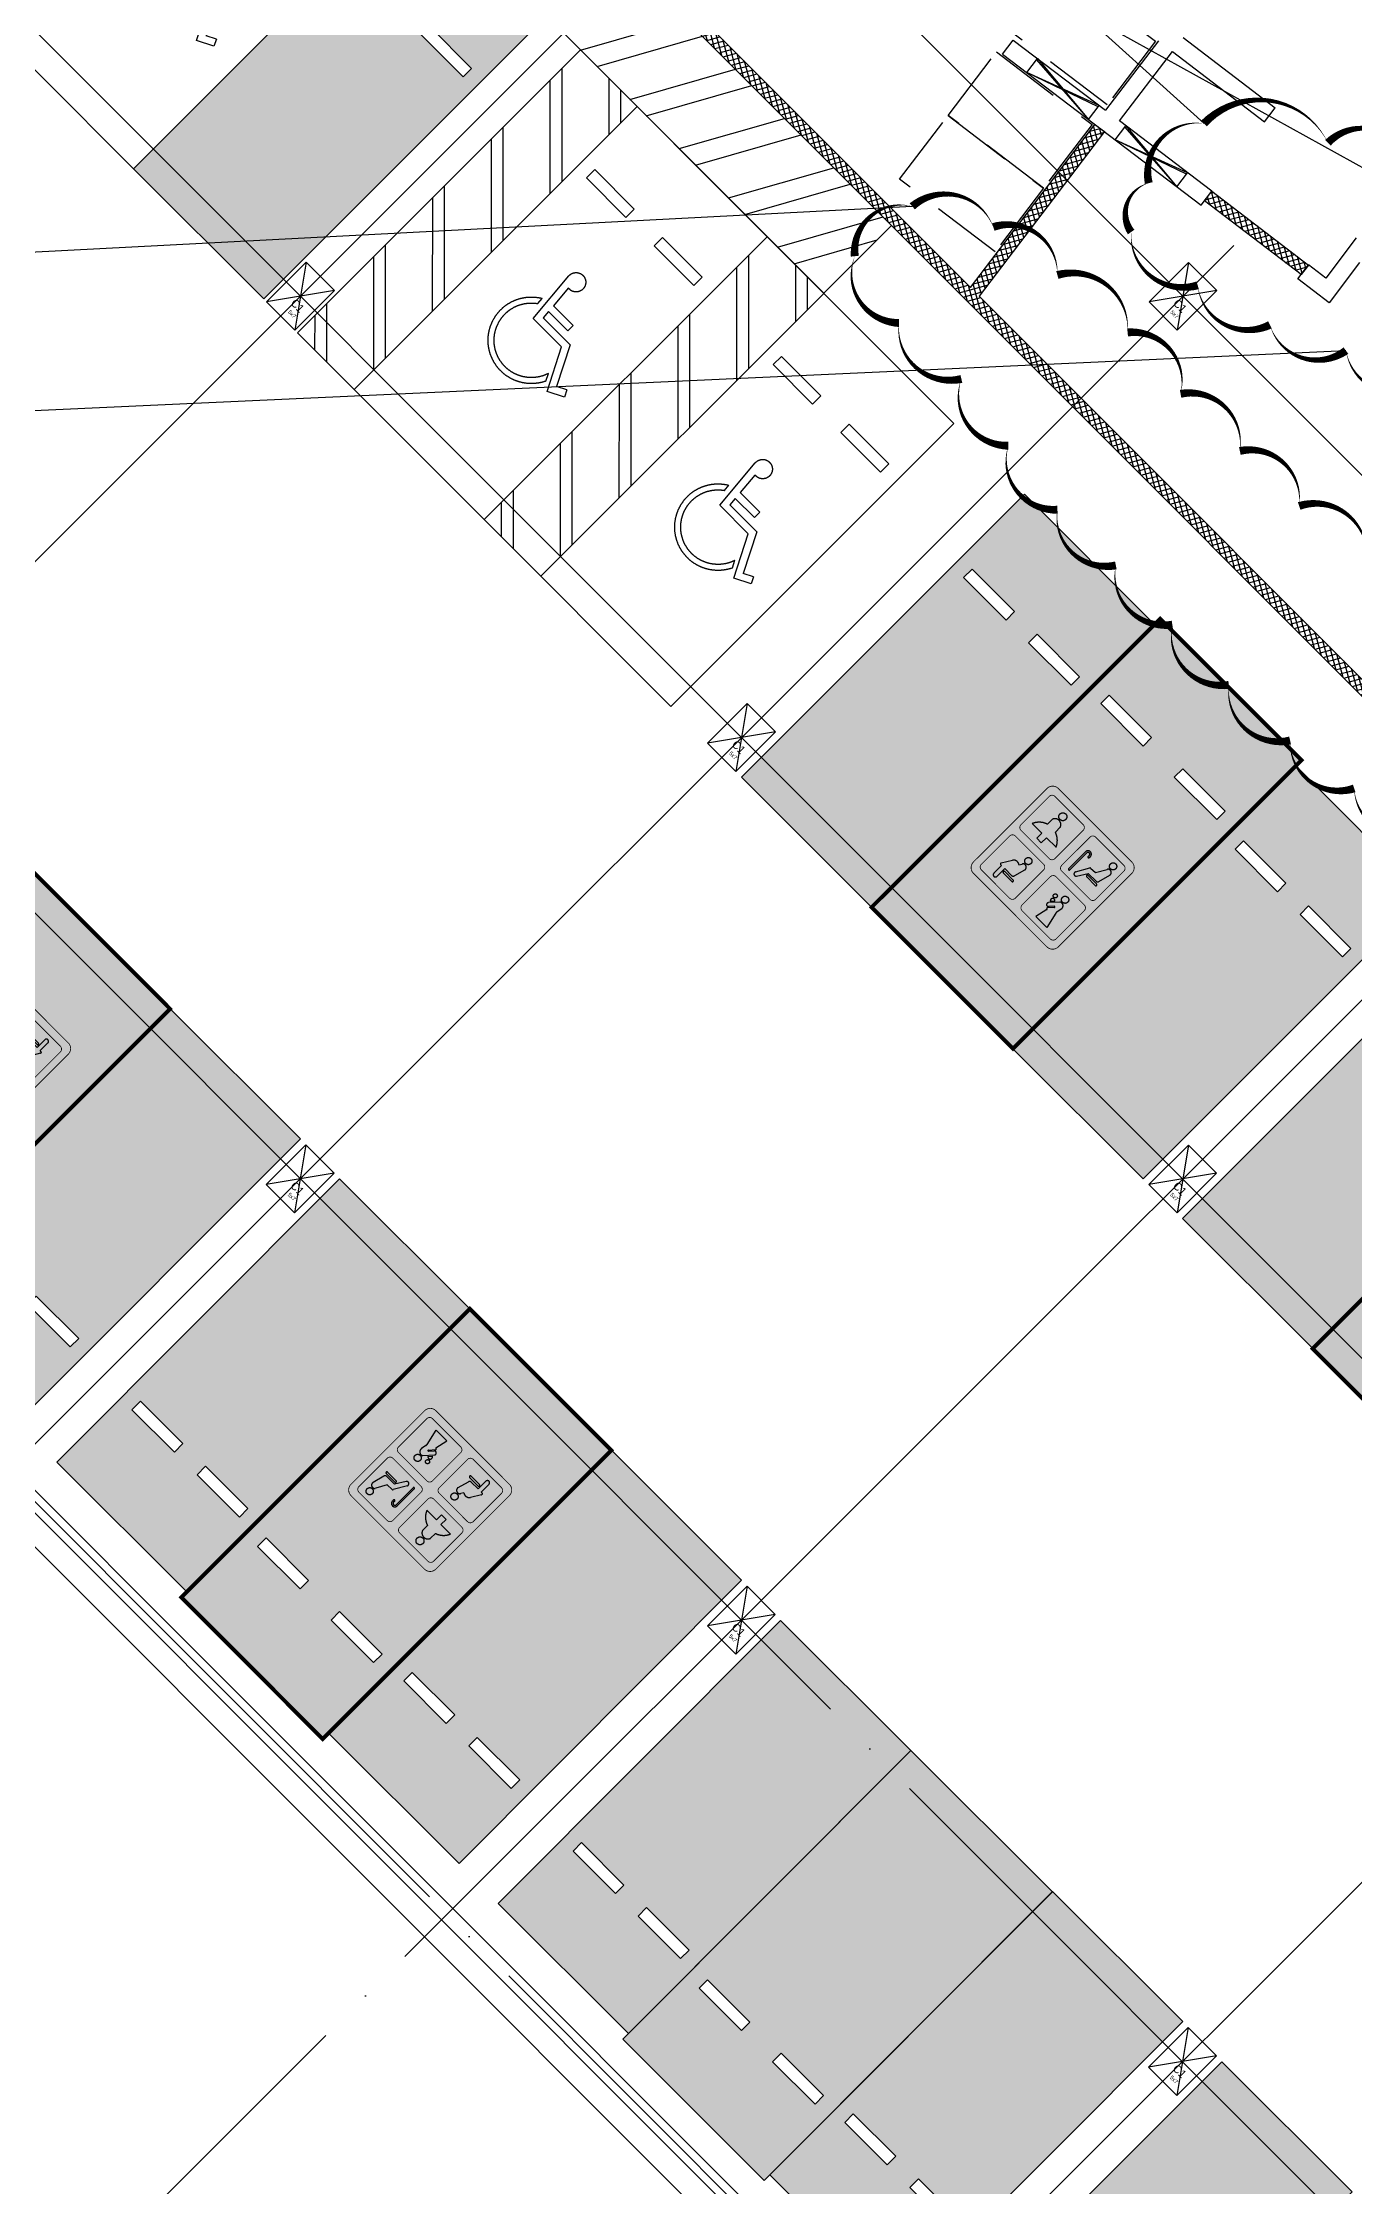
# Model space of a CAD drawing. Header units: millimetres. Extents: x -21000 to 567700, y 435000 to 850800.
# Drawn here: x 187842 to 204234, y 603573 to 630359 of the extents above; entities that cross this region are included whole.
import ezdxf
from ezdxf.xclip import XClip

# ---------------------------------------------------------------- set-up
doc = ezdxf.new("R2010")
doc.units = ezdxf.units.MM
doc.header["$LTSCALE"] = 700
doc.header["$XCLIPFRAME"] = 2
doc.linetypes.add('AB_Pbase$0$주차장기둥$0$CEN', pattern=[62, 60, -1, 0, -1])
doc.linetypes.add('HIDDEN', pattern=[9.525, 6.35, -3.175])
doc.layers.get('0').update_dxf_attribs({"color": 2})
doc.layers.get('Defpoints').update_dxf_attribs({"color": 171})
doc.layers.add('AB_Pbase$0$252', color=252, linetype='Continuous', plot=False)
doc.layers.add('AB_Pbase$0$주차장기둥$0$DEFPOINT', color=247, linetype='Continuous', plot=False)
for name, color, linetype in [('AB_Pbase$0$ELE8', 8, 'Continuous'), ('AB_Pbase$0$FIN', 6, 'Continuous'), ('AB_Pbase$0$WAL', 3, 'Continuous'), ('AB_Pbase$0$경량벽체 세대창고', 4, 'HIDDEN'), ('AB_Pbase$0$경량벽체 세대창고 모듈', 4, 'HIDDEN'), ('AB_Pbase$0$주차-sol', 254, 'Continuous'), ('AB_Pbase$0$주차-여행', 221, 'Continuous'), ('AB_Pbase$0$주차-일반', 9, 'Continuous'), ('AB_Pbase$0$주차-장애인', 8, 'Continuous'), ('AB_Pbase$0$주차-확장', 7, 'Continuous'), ('AB_Pbase$0$주차장기둥$0$CEN_P', 244, 'AB_Pbase$0$주차장기둥$0$CEN')]:
    doc.layers.add(name, color=color, linetype=linetype)
doc.styles.add('AB_Pbase$0$주차장기둥$0$맑은 고딕', font='')
doc.styles.get('AB_Pbase$0$주차장기둥$0$맑은 고딕').set_extended_font_data('Dotum')

# ---------------------------------------------------------------- blocks, each defined once
blk = doc.blocks.new('AB_Pbase$0$CON-104-B2F')
for p, q in [((13340, -13030), (14790, -13030)), ((14790, -13250), (14790, -13030)), ((13120, -13250), (13120, -14340)), ((13340, -13250), (14790, -13250)), ((13340, -14340), (13340, -13250)), ((16580, -13710), (16580, -14340)), ((16800, -13930), (16800, -14560)), ((11670, -14340), (13120, -14340)), ((11670, -14560), (11670, -14340)), ((14790, -14340), (13340, -14340)), ((14790, -14560), (14790, -14340)), ((16310, -14560), (16310, -14340)), ((16580, -14340), (16310, -14340)), ((11670, -14560), (14790, -14560)), ((16800, -14560), (16310, -14560))]:
    blk.add_line(p, q)
at = {"layer": 'Defpoints'}
for p, q in [((12050, -14560), (12050, -14340)), ((13020, -14340), (12050, -14560)), ((12050, -14340), (13020, -14560)), ((13020, -14560), (13020, -14340)), ((13440, -14560), (13440, -14340)), ((14410, -14340), (13440, -14560)), ((13440, -14340), (14410, -14560)), ((14410, -14560), (14410, -14340))]:
    blk.add_line(p, q, dxfattribs=at)
blk = doc.blocks.new('AB_Pbase$0$CON-104-B1F')
at = {"layer": 'Defpoints'}
for p, q in [((12050, -14560), (12050, -14360)), ((13020, -14360), (12050, -14560)), ((12050, -14360), (13020, -14560)), ((13020, -14560), (13020, -14360)), ((13440, -14560), (13440, -14360)), ((14410, -14360), (13440, -14560)), ((13440, -14360), (14410, -14560)), ((14410, -14560), (14410, -14360))]:
    blk.add_line(p, q, dxfattribs=at)
blk.add_blockref('AB_Pbase$0$CON-104-B2F', (0, 0))
blk = doc.blocks.new('AB_Pbase$0$지하1층 동골조')
at = {"rotation": 322.7001034465601}
blk.add_blockref('AB_Pbase$0$CON-104-B1F', (52434, 8909), dxfattribs=at)
blk = doc.blocks.new('AB_Pbase$0$세대창고')
at = {"layer": 'AB_Pbase$0$경량벽체 세대창고', "ltscale": 0.2}
blk.add_lwpolyline([(-290837, 78445), (-291837, 78445), (-291837, 79945), (-290837, 79945)], close=True, dxfattribs=at)
blk = doc.blocks.new('AB_Pbase$0$0228_REV.')
at = {"layer": 'AB_Pbase$0$경량벽체 세대창고 모듈'}
for p, rotation in [((164663, 339760), 232.7001034614984), ((163869, 338718), 232.7001034614982), ((163263, 337922), 232.7001034614982)]:
    blk.add_blockref('AB_Pbase$0$세대창고', p, dxfattribs=dict(at, rotation=rotation))
blk = doc.blocks.new('AB_Pbase$0$AB_Pbase_지하1층_골조')
for p, q in [((270667, 528593), (162524, 636793)), ((270700, 528984), (162924, 636818))]:
    blk.add_line(p, q)
blk = doc.blocks.new('AB_Pbase$0$주차장기둥$0$cen 2bl 지하')
at = {"layer": 'AB_Pbase$0$주차장기둥$0$CEN_P', "color": 54}
for p, q in [((-91770, 92298), (-111581, 23278)), ((-84273, 90146), (-104084, 21126)), ((-130483, 82129), (39239, 33413)), ((-112160, 77806), (-126575, 27582)), ((-104662, 75654), (-119078, 25430)), ((-132635, 74631), (37087, 25916)), ((-140574, 68795), (34935, 18418)), ((-143820, 64317), (33501, 13420))]:
    blk.add_line(p, q, dxfattribs=at)
at = {"layer": 'AB_Pbase$0$주차장기둥$0$CEN_P', "color": 5}
blk.add_line((-127186, 77283), (119274, 77283), dxfattribs=at)
blk = doc.blocks.new('AB_Pbase$0$주차장기둥$0$p기둥 5x7')
blk.add_lwpolyline([(-250, 350), (250, 350), (250, -350), (-250, -350)], close=True)
at = {"layer": 'AB_Pbase$0$주차장기둥$0$DEFPOINT'}
for p, q in [((250, 350), (-250, -350)), ((-250, 350), (250, -350))]:
    blk.add_line(p, q, dxfattribs=at)
at = {"layer": 'AB_Pbase$0$주차장기둥$0$DEFPOINT', "color": 6, "style": 'AB_Pbase$0$주차장기둥$0$맑은 고딕'}
for s, height, p in [('C1', 100, (-24, -160)), ('5x7', 50, (29, -259))]:
    blk.add_text(s, height=height, rotation=0, dxfattribs=at).set_placement(p)
blk = doc.blocks.new('AB_Pbase$0$주차장기둥')
for name, p, rotation in [('AB_Pbase$0$주차장기둥$0$cen 2bl 지하', (36992, -11667), 1.99999810188403), ('AB_Pbase$0$주차장기둥$0$p기둥 5x7', (-70465, 59415), 345.9848215677913), ('AB_Pbase$0$주차장기둥$0$p기둥 5x7', (-79922, 53736), 345.9848215677913), ('AB_Pbase$0$주차장기둥$0$p기둥 5x7', (-72354, 51847), 345.9848215677913), ('AB_Pbase$0$주차장기둥$0$p기둥 5x7', (-64786, 49958), 345.9848215677913), ('AB_Pbase$0$주차장기둥$0$p기둥 5x7', (-74243, 44279), 345.9848215677913), ('AB_Pbase$0$주차장기둥$0$p기둥 5x7', (-66675, 42390), 345.9848215677913), ('AB_Pbase$0$주차장기둥$0$p기둥 5x7', (-59107, 40501), 345.9848215677913)]:
    blk.add_blockref(name, p, dxfattribs=dict(rotation=rotation))
blk = doc.blocks.new('AB_Pbase$0$주차일반')
at = {"layer": 'AB_Pbase$0$주차-sol'}
h = blk.add_hatch(color=254, dxfattribs=at)
h.dxf.hatch_style = 1
h.paths.add_polyline_path([(0, 0), (-2300, 0), (-2300, -5000), (0, -5000)])
h.paths.add_polyline_path([(-200, -3725), (-200, -3875), (-950, -3875), (-950, -3725)], flags=16)
h.paths.add_polyline_path([(-1350, -3725), (-1350, -3875), (-2100, -3875), (-2100, -3725)], flags=16)
at = {"layer": 'AB_Pbase$0$주차-일반', "color": 6}
for points in [[(0, 0), (0, -5000), (-2300, -5000), (-2300, 0)], [(-1350, -3875), (-1350, -3725), (-2100, -3725), (-2100, -3875)], [(-950, -3875), (-950, -3725), (-200, -3725), (-200, -3875)]]:
    blk.add_lwpolyline(points, close=True, dxfattribs=at)
blk = doc.blocks.new('AB_Pbase$0$C2FA95CCC')
at = {"layer": 'AB_Pbase$0$주차-장애인'}
for p, q in [((2592, 5000), (2300, 4708)), ((2800, 5000), (2300, 4500)), ((3300, 4668), (2300, 3668)), ((3300, 4460), (2300, 3460)), ((3300, 3628), (2300, 2628)), ((3300, 3421), (2300, 2421)), ((1272, 2788), (1303, 2785)), ((1303, 2785), (1278, 2500)), ((1347, 2209), (1407, 2898)), ((1278, 2500), (930, 2500)), ((930, 2500), (930, 2407)), ((1435, 2381), (1442, 2466)), ((3300, 2589), (2300, 1589)), ((785, 2303), (536, 1815)), ((577, 1689), (842, 2209)), ((1261, 2303), (785, 2303)), ((842, 2209), (1347, 2209)), ((930, 2407), (1270, 2407)), ((1270, 2407), (1261, 2303)), ((3300, 2381), (2300, 1381)), ((415, 1877), (373, 1793)), ((415, 1877), (536, 1815)), ((373, 1793), (577, 1689)), ((679, 1768), (725, 1857)), ((3300, 1549), (2300, 549)), ((3300, 1341), (2300, 341)), ((3300, 509), (2791, 0)), ((3300, 301), (2999, 0))]:
    blk.add_line(p, q, dxfattribs=at)
at = {"layer": 'AB_Pbase$0$주차-장애인', "color": 6}
for p, q in [((2300, 0), (2300, 5000)), ((918, 4069), (218, 4069)), ((218, 4069), (218, 3922)), ((918, 4069), (918, 3922)), ((1418, 4069), (2118, 4069)), ((1418, 4069), (1418, 3922)), ((2118, 4069), (2118, 3922)), ((918, 3922), (218, 3922)), ((1418, 3922), (2118, 3922))]:
    blk.add_line(p, q, dxfattribs=at)
blk.add_lwpolyline([(3300, 0), (3300, 0), (3300, 5000), (0, 5000), (0, 0), (3300, 0)], dxfattribs=at)
at = {"layer": 'AB_Pbase$0$주차-장애인'}
for centre, radius, start, end in [((1286, 2908), 121, 355, 265), ((1168, 2000), 541, 205.4276, 59.4924), ((1168, 2000), 466, 197.9259, 55)]:
    blk.add_arc(centre, radius, start, end, dxfattribs=at)
blk = doc.blocks.new('AB_Pbase$0$주차확장')
at = {"layer": 'AB_Pbase$0$주차-sol'}
h = blk.add_hatch(color=252, dxfattribs=at)
h.paths.add_polyline_path([(1525, -3825), (2275, -3825), (2275, -3975), (1525, -3975)], flags=16)
edge = h.paths.add_edge_path()
edge.add_line((0, -5100), (2500, -5100))
edge.add_line((2500, -5100), (2500, 0))
edge.add_line((2500, 0), (0, 0))
edge.add_line((0, 0), (0, -5100))
h.paths.add_polyline_path([(225, -3975), (225, -3825), (975, -3825), (975, -3975)])
at = {"layer": 'AB_Pbase$0$주차-확장'}
blk.add_lwpolyline([(0, 0), (0, -5100), (2500, -5100), (2500, 0)], close=True, dxfattribs=at)
at = {"layer": 'AB_Pbase$0$주차-확장', "ltscale": 600}
for points in [[(975, -3975), (975, -3825), (225, -3825), (225, -3975)], [(1525, -3975), (1525, -3825), (2275, -3825), (2275, -3975)]]:
    blk.add_lwpolyline(points, close=True, dxfattribs=at)
blk = doc.blocks.new('AB_Pbase$0$AB_Pbase-C1BCB056C')
at = {"layer": 'AB_Pbase$0$주차-여행'}
h = blk.add_hatch(color=170, dxfattribs=at)
h.dxf.hatch_style = 1
edge = h.paths.add_edge_path()
edge.add_line((105, 5), (1405, 5))
edge.add_arc((1405, 105), 100, 270, 360)
edge.add_line((1505, 105), (1505, 1405))
edge.add_arc((1405, 1405), 100, 0, 90)
edge.add_line((1405, 1505), (105, 1505))
edge.add_arc((105, 1405), 100, 90, 180)
edge.add_line((5, 1405), (5, 105))
edge.add_arc((105, 105), 100, 180, 270)
h = blk.add_hatch(color=255, dxfattribs=at)
h.dxf.hatch_style = 1
h.paths.add_polyline_path([(465, 1094), (465, 1180, 0.714286), (325, 1180), (325, 1094, 0.219224), (185, 965), (355, 965), (355, 875), (435, 875), (435, 965), (605, 965, 0.219224)])
h.paths.add_polyline_path([(445, 1295, 1), (345, 1295, 1)])
h.paths.add_polyline_path([(905, 1187), (905, 887, 1), (925, 887), (925, 1187, -1), (970, 1187), (970, 1167, 1), (990, 1167), (990, 1187, 1)])
h.paths.add_polyline_path([(1323, 1301, 1), (1233, 1301, 1)])
h.paths.add_polyline_path([(1326, 1193, 0.878579), (1252, 1222), (1178, 1090), (1094, 1086, 0.258599), (1086, 1081), (994, 920, 0.979199), (1041, 893), (1120, 1020), (1258, 1020, 0.342105), (1287, 1042)])
h.paths.add_polyline_path([(1288, 1000), (1138, 1000, 1), (1138, 975), (1288, 975, 1)], flags=17)
h.paths.add_polyline_path([(437, 598, 1), (527, 598, 1)])
h.paths.add_polyline_path([(528, 486, 0.88788), (453, 517), (433, 482, 0.415611), (332, 466), (259, 343, 0.192889), (258, 335, 0.480795), (267, 323), (285, 323), (285, 186, 1), (340, 186), (340, 323), (460, 323, 0.335846), (488, 345)])
h.paths.add_polyline_path([(516, 297), (366, 297, 1), (366, 272), (516, 272, 1)], flags=17)
h.paths.add_polyline_path([(1053, 529, 1), (1002, 529, 1)])
h.paths.add_polyline_path([(1071, 480, 1.194973), (1032, 437)])
h.paths.add_polyline_path([(1196, 466, 0.70337), (1123, 516), (1027, 409, 1), (1064, 375), (1111, 428, -1), (1122, 418), (1063, 351, 0.482877), (1064, 343), (1073, 339, -0.332101), (1075, 333), (1040, 174), (1231, 174), (1185, 381, -0.096684), (1185, 402)])
h.paths.add_polyline_path([(1194, 582, 1), (1104, 582, 1)])
at = {"layer": 'AB_Pbase$0$주차-여행', "color": 255}
for p, q in [((325, 1180), (325, 1094)), ((465, 1180), (465, 1094)), ((905, 887), (905, 1187)), ((925, 887), (925, 1187)), ((970, 1167), (970, 1187)), ((990, 1167), (990, 1187)), ((994, 920), (1086, 1081)), ((1094, 1086), (1178, 1090)), ((1178, 1090), (1252, 1222)), ((1287, 1042), (1326, 1193)), ((355, 965), (185, 965)), ((355, 965), (355, 875)), ((435, 875), (355, 875)), ((605, 965), (435, 965)), ((435, 965), (435, 875)), ((1041, 893), (1120, 1020)), ((1120, 1020), (1258, 1020)), ((1138, 1000), (1288, 1000)), ((1138, 975), (1288, 975)), ((257, 333), (257, 338)), ((259, 343), (332, 466)), ((267, 323), (285, 323)), ((285, 323), (285, 186)), ((340, 323), (460, 323)), ((340, 323), (340, 186)), ((366, 297), (516, 297)), ((366, 272), (516, 272)), ((433, 482), (453, 517)), ((528, 486), (488, 345)), ((1123, 516), (1027, 409)), ((1071, 480), (1032, 437)), ((1075, 333), (1040, 174)), ((1122, 418), (1063, 351)), ((1111, 428), (1064, 375)), ((1073, 339), (1064, 343)), ((1185, 402), (1196, 466)), ((1185, 381), (1231, 174)), ((1231, 174), (1040, 174))]:
    blk.add_line(p, q, dxfattribs=at)
at = {"layer": 'AB_Pbase$0$주차-여행', "color": 255, "const_width": 10}
for points in [[(105, 5), (1405, 5, 0.414214), (1505, 105), (1505, 1405, 0.414214), (1405, 1505), (105, 1505, 0.414214), (5, 1405), (5, 105, 0.414214)], [(145, 805), (645, 805, 0.414214), (695, 855), (695, 1355, 0.414214), (645, 1405), (145, 1405, 0.414214), (95, 1355), (95, 855, 0.414214)], [(865, 805), (1365, 805, 0.414214), (1415, 855), (1415, 1355, 0.414214), (1365, 1405), (865, 1405, 0.414214), (815, 1355), (815, 855, 0.414214)], [(145, 105), (645, 105, 0.414214), (695, 155), (695, 655, 0.414214), (645, 705), (145, 705, 0.414214), (95, 655), (95, 155, 0.414214)], [(865, 105), (1365, 105, 0.414214), (1415, 155), (1415, 655, 0.414214), (1365, 705), (865, 705, 0.414214), (815, 655), (815, 155, 0.414214)]]:
    blk.add_lwpolyline(points, format="xyb", close=True, dxfattribs=at)
at = {"layer": 'AB_Pbase$0$주차-여행', "color": 255}
for centre, radius in [((395, 1295), 50), ((1278, 1301), 45), ((482, 598), 45), ((1028, 529), 25.7), ((1149, 582), 45)]:
    blk.add_circle(centre, radius, dxfattribs=at)
for centre, radius, start, end in [((395, 877), 227, 107.9202, 157.3801), ((395, 1156), 74, 18.9246, 161.0754), ((395, 877), 227, 22.6199, 72.0798), ((948, 1187), 42.5, 0, 180), ((948, 1187), 22.5, 0, 180), ((980, 1167), 10, 180, 0), ((1094, 1076), 10, 92.4323, 150.4282), ((1287, 1203), 40, 345.5444, 150.7519), ((915, 887), 10, 180, 0), ((1018, 907), 27, 150.4282, 328.0196), ((1138, 987), 12.5, 90, 270), ((1258, 1050), 30, 270, 345.5444), ((1288, 987), 12.5, 270, 90), ((489, 497), 41, 344.2578, 150.6627), ((267, 338), 10, 149.0416, 180), ((267, 333), 10, 180, 270), ((391, 424), 72.3, 54.3449, 144.618), ((366, 284), 12.5, 90, 270), ((460, 353), 30, 270, 344.2578), ((516, 284), 12.5, 270, 90), ((1048, 462), 29, 37.898, 238.2024), ((1046, 392), 25, 138.0502, 318.0502), ((1066, 348), 5, 138.0502, 241.1496), ((1070, 334), 5, 347.664, 61.1496), ((1117, 423), 7.5, 318.0502, 138.0502), ((1151, 478), 46.8, 345.409, 125.8947), ((1239, 393), 55, 170.2464, 192.336), ((312, 186), 27.5, 180, 0)]:
    blk.add_arc(centre, radius, start, end, dxfattribs=at)
blk = doc.blocks.new('AB_Pbase$0$AB_Pbase-여행주차_')
at = {"layer": 'AB_Pbase$0$주차-sol'}
h = blk.add_hatch(color=252, dxfattribs=at)
h.paths.add_polyline_path([(54378012, -70102334), (54378012, -70097234), (54375512, -70097234), (54375512, -70102334)])
h.paths.add_polyline_path([(54377037, -70098359), (54377037, -70098509), (54377787, -70098509), (54377787, -70098359)], flags=16)
h.paths.add_polyline_path([(54376487, -70098359), (54376487, -70098509), (54375737, -70098509), (54375737, -70098359)], flags=16)
at = {"layer": 'AB_Pbase$0$주차-여행', "const_width": 50}
blk.add_lwpolyline([(54378012, -70102334), (54378012, -70097234), (54375512, -70097234), (54375512, -70102334)], close=True, dxfattribs=at)
at = {"layer": 'AB_Pbase$0$주차-여행', "color": 5, "ltscale": 600}
for points in [[(54376487, -70098359), (54376487, -70098509), (54375737, -70098509), (54375737, -70098359)], [(54377037, -70098359), (54377037, -70098509), (54377787, -70098509), (54377787, -70098359)]]:
    blk.add_lwpolyline(points, close=True, dxfattribs=at)
at = {"layer": 'AB_Pbase$0$주차-여행', "xscale": 1.000000000002362, "yscale": 1.000000000002362, "zscale": 1.000000000002362}
blk.add_blockref('AB_Pbase$0$AB_Pbase-C1BCB056C', (54376007, -70101139), dxfattribs=at)
blk = doc.blocks.new('AB_Pbase$0$pppaaa_1_1')
at = {"layer": 'AB_Pbase$0$주차-여행'}
for p, rotation in [((11342066, 88635736), 314.9848186016872), ((-10954431, -87397894), 134.9848186315693), ((11347580, 88630219), 314.9848186016872), ((-10948917, -87403411), 134.9848186315693)]:
    blk.add_blockref('AB_Pbase$0$AB_Pbase-여행주차_', p, dxfattribs=dict(at, rotation=rotation))
at = {"layer": 'AB_Pbase$0$주차-일반', "xscale": -1, "rotation": 134.9848186021626}
for p in [(190603, 627160), (198202, 619557), (201595, 616162), (203716, 614040)]:
    blk.add_blockref('AB_Pbase$0$주차일반', p, dxfattribs=at)
at = {"layer": 'AB_Pbase$0$주차-일반', "rotation": 315.0589829723336}
for p in [(191063, 616663), (193179, 614536), (196577, 611146), (198693, 609019), (202091, 605629), (204207, 603503)]:
    blk.add_blockref('AB_Pbase$0$주차일반', p, dxfattribs=at)
at = {"layer": 'AB_Pbase$0$주차-장애인', "ltscale": 600, "xscale": -1}
for p, rotation in [((188977, 628787), 314.9848187444007), ((193360, 624402), 314.9848187444007), ((195693, 622067), 314.9848187444011)]:
    blk.add_blockref('AB_Pbase$0$C2FA95CCC', p, dxfattribs=dict(at, rotation=rotation))
at = {"layer": 'AB_Pbase$0$주차-확장', "rotation": 315.0589829723336}
blk.add_blockref('AB_Pbase$0$주차확장', (198693, 609019), dxfattribs=at)
blk = doc.blocks.new('AB_Pbase$0$장애인주차구획통로_1')
at = {"layer": 'AB_Pbase$0$ELE8'}
h = blk.add_hatch(dxfattribs=at)
h.set_pattern_fill('ANSI32', color=256, scale=80, angle=151)
h.set_pattern_definition([(196, (-28406.3, -694336.9), (210.0357, -732.4814), []), (196, (-28720.5, -694162.76), (210.0357, -732.4814), [])])
edge = h.paths.add_edge_path()
edge.add_line((170046, -66260), (162876, -59087))
edge.add_line((162876, -59087), (165399, -55775))
edge.add_line((165399, -55775), (164445, -55047))
edge.add_line((164445, -55047), (162020, -58230))
edge.add_line((162020, -58230), (158028, -54236))
edge.add_line((158028, -54236), (157179, -55084))
edge.add_line((157179, -55084), (169197, -67108))
edge.add_line((169197, -67108), (170046, -66260))
at = {"layer": 'AB_Pbase$0$주차-장애인', "color": 6, "elevation": 0}
blk.add_lwpolyline([(170046, -66260), (162876, -59087), (165399, -55775), (164445, -55047), (162020, -58230), (158028, -54236), (157179, -55084), (169197, -67108), (170046, -66260)], dxfattribs=at)
blk = doc.blocks.new('AB_Pbase')
at = {"layer": 'AB_Pbase$0$ELE8'}
h = blk.add_hatch(dxfattribs=at)
h.set_pattern_fill('NET', color=256, scale=20, angle=15.182184)
h.paths.add_polyline_path([(190570, 638350), (190689, 638259), (191562, 639404), (191443, 639495)])
h.paths.add_polyline_path([(192071, 648884), (190862, 649806), (190953, 649925), (192162, 649004)])
h.paths.add_polyline_path([(207771, 637050), (207680, 636931), (208969, 635949), (209059, 636069)])
h.paths.add_polyline_path([(195828, 634344), (195709, 634435), (196581, 635580), (196701, 635489)])
h.paths.add_polyline_path([(217418, 618790), (217299, 618881), (216620, 617990), (216739, 617899)])
h.paths.add_polyline_path([(221042, 641649), (221161, 641558), (219446, 639307), (219327, 639398)])
h.paths.add_polyline_path([(231157, 636709), (230236, 635500), (230355, 635409), (231276, 636618)])
h.paths.add_polyline_path([(225958, 633416), (227103, 632543), (227013, 632424), (225867, 633296)])
h.paths.add_polyline_path([(223660, 643601), (223780, 643510), (222786, 642206), (222666, 642297)])
edge = h.paths.add_edge_path()
edge.add_line((219686, 619985), (220247, 620720))
edge.add_line((220247, 620720), (220127, 620811))
edge.add_line((220127, 620811), (219570, 620079))
edge.add_line((219570, 620079), (219689, 619988))
edge.add_line((221787, 623947), (221544, 623629))
edge.add_line((221544, 623629), (221425, 623720))
edge.add_line((221425, 623720), (221534, 623863))
edge.add_line((221534, 623863), (220548, 624614))
edge.add_line((220548, 624614), (220639, 624733))
edge.add_line((220639, 624733), (221625, 623982))
edge.add_line((221625, 623982), (221667, 624038))
edge.add_line((221667, 624038), (221787, 623947))
edge = h.paths.add_edge_path()
edge.add_line((214641, 617322), (214760, 617231))
edge.add_line((214760, 617231), (212395, 614127))
edge.add_line((212395, 614127), (206604, 619920))
edge.add_line((206604, 619920), (206710, 620026))
edge.add_line((206710, 620026), (206930, 619807))
edge.add_line((206930, 619807), (208563, 621952))
edge.add_line((208563, 621952), (208683, 621861))
edge.add_line((208683, 621861), (207037, 619700))
edge.add_line((207037, 619700), (212380, 614354))
edge.add_line((212380, 614354), (214641, 617322))
edge = h.paths.add_edge_path()
edge.add_line((186674, 640249), (186356, 640491))
edge.add_line((186356, 640491), (186447, 640611))
edge.add_line((186447, 640611), (186765, 640368))
edge.add_line((186765, 640368), (186674, 640249))
edge.add_line((190039, 638478), (187875, 640126))
edge.add_line((187875, 640126), (187966, 640245))
edge.add_line((187966, 640245), (190130, 638597))
edge.add_line((190130, 638597), (190039, 638478))
h.paths.add_polyline_path([(210830, 635914), (211228, 635611), (215393, 641080), (212310, 642789), (212383, 642920), (216170, 640821), (216098, 640689), (215526, 641006), (211347, 635520), (211800, 635175), (211709, 635056), (210739, 635795)])
h.paths.add_polyline_path([(217592, 639861), (217427, 639953), (217500, 640084), (219152, 639168), (219060, 639047), (217725, 639787), (216568, 638268), (219416, 636099), (219325, 635980), (216358, 638240)])
h.paths.add_polyline_path([(219505, 635968), (218766, 634998), (218646, 635089), (219386, 636059)])
h.paths.add_polyline_path([(205813, 620713), (205919, 620819), (199546, 627195), (201112, 629250), (200993, 629341), (199439, 627302), (192477, 634268), (192931, 634865), (192812, 634956), (192278, 634255)])
h = blk.add_hatch(dxfattribs=at)
h.set_pattern_fill('NET', color=256, scale=20, angle=15.182184)
h.paths.add_polyline_path([(203664, 627583), (203573, 627464), (202364, 628385), (202454, 628504)])
at = {"layer": 'AB_Pbase$0$252'}
for p, q in [((202357, 629352), (-212981, 1004411)), ((198710, 628316), (-119364, 611743)), ((-119364, 611743), (204131, 626513))]:
    blk.add_line(p, q, dxfattribs=at)
at = {"layer": 'AB_Pbase$0$FIN'}
blk.add_lwpolyline([(204030, 595973), (167143, 632879)], dxfattribs=at)
at = {"layer": 'AB_Pbase$0$WAL'}
for points in [[(205813, 620713), (192278, 634255), (192812, 634956), (192931, 634865), (192477, 634268), (199439, 627302), (200993, 629341), (201112, 629250), (199546, 627195), (205919, 620819)], [(203664, 627583), (203573, 627464), (202364, 628385), (202454, 628504)]]:
    blk.add_lwpolyline(points, close=True, dxfattribs=at)
for name, p, rotation in [('AB_Pbase$0$AB_Pbase_지하1층_골조', (0, 0), 359.9999999999999), ('AB_Pbase$0$주차장기둥', (231893, 539971), 329.0000000345588), ('AB_Pbase$0$0228_REV.', (-203355, 106916), 359.9999999999992), ('AB_Pbase$0$지하1층 동골조', (146945, 639965), 359.9999999999994)]:
    blk.add_blockref(name, p, dxfattribs=dict(rotation=rotation))
ref = blk.add_blockref('AB_Pbase$0$장애인주차구획통로_1', (28406, 694337), dxfattribs=dict(rotation=359.9999999999999))
XClip(ref).set_block_clipping_path([(-28406.3348484063, -694336.9095073047), (465439.3839524707, 145612.4817902463)])
ref = blk.add_blockref('AB_Pbase$0$pppaaa_1_1', (0, 0), dxfattribs=dict(at, rotation=359.9999999999999))
XClip(ref).set_block_clipping_path([(-396188.9384898804, 0.0133324571), (493845.7278262604, 839949.4046300659)])

msp = doc.modelspace()

# ---------------------------------------------------------------- block references
ref = msp.add_blockref('AB_Pbase', (0, 0))
XClip(ref).set_block_clipping_path([(-0.000000015, 445500.0000000148), (493845.7187941075, 839949.3912975936)])

# ---------------------------------------------------------------- next in the draw order: linework, layer by layer
at = {"layer": 'Defpoints'}
for points in [[(204903, 628938, 0, 100, 0.520567), (203906, 629111, 0, 100, 0.520567), (203906, 629111, 0, 100, 0.520567), (202357, 629352, 0, 0, 0)], [(202357, 629352, 0, 100, 0.520567), (201666, 628607, 0, 100, 0.520567), (201666, 628607, 0, 100, 0.520567), (201446, 627995, 0, 100, 0.520567), (202278, 627329, 0, 100, 0.520567), (202278, 627329, 0, 100, 0.520567), (203181, 626835, 0, 100, 0.520567), (203181, 626835, 0, 100, 0.520567), (204131, 626513, 0, 100, 0.520567), (204131, 626513, 0, 100, 0.520567), (205067, 626064, 0, 100, 0.520567)], [(204393, 623937, 0, 100, 0.520567), (203546, 624571, 0, 100, 0.520567), (203546, 624571, 0, 100, 0.520567), (202805, 625259, 0, 100, 0.520567), (202805, 625259, 0, 100, 0.520567), (202064, 625973, 0, 100, 0.520567), (202064, 625973, 0, 100, 0.520567), (201402, 626740, 0, 100, 0.520567), (201402, 626740, 0, 100, 0.520567), (200524, 627458, 0, 100, 0.520567), (199723, 628058, 0, 100, 0.520567), (199723, 628058, 0, 100, 0.520567), (198710, 628316, 0, 100, 0.520567), (198710, 628316, 0, 100, 0.520567), (197992, 627693, 0, 100, 0.520567), (198545, 626858, 0, 100, 0.520567), (198545, 626858, 0, 100, 0.520567), (199324, 626159, 0, 100, 0.520567), (199324, 626159, 0, 100, 0.520567), (199912, 625324, 0, 100, 0.520567), (199912, 625324, 0, 100, 0.520567), (200525, 624524, 0, 100, 0.520567), (200525, 624524, 0, 100, 0.520567), (201255, 623829, 0, 100, 0.520567), (201255, 623829, 0, 100, 0.520567), (201961, 623088, 0, 100, 0.520567), (201961, 623088, 0, 100, 0.520567), (202668, 622335, 0, 100, 0.520567), (202668, 622335, 0, 100, 0.520567), (203433, 621641, 0, 100, 0.520567), (203433, 621641, 0, 100, 0.520567), (204234, 621041, 0, 100, 0.520567), (204234, 621041, 0, 100, 0.520567), (205082, 620499, 0, 100, 0.520567)]]:
    msp.add_lwpolyline(points, format="xyseb", dxfattribs=at)

doc.saveas('drawing.dxf')
